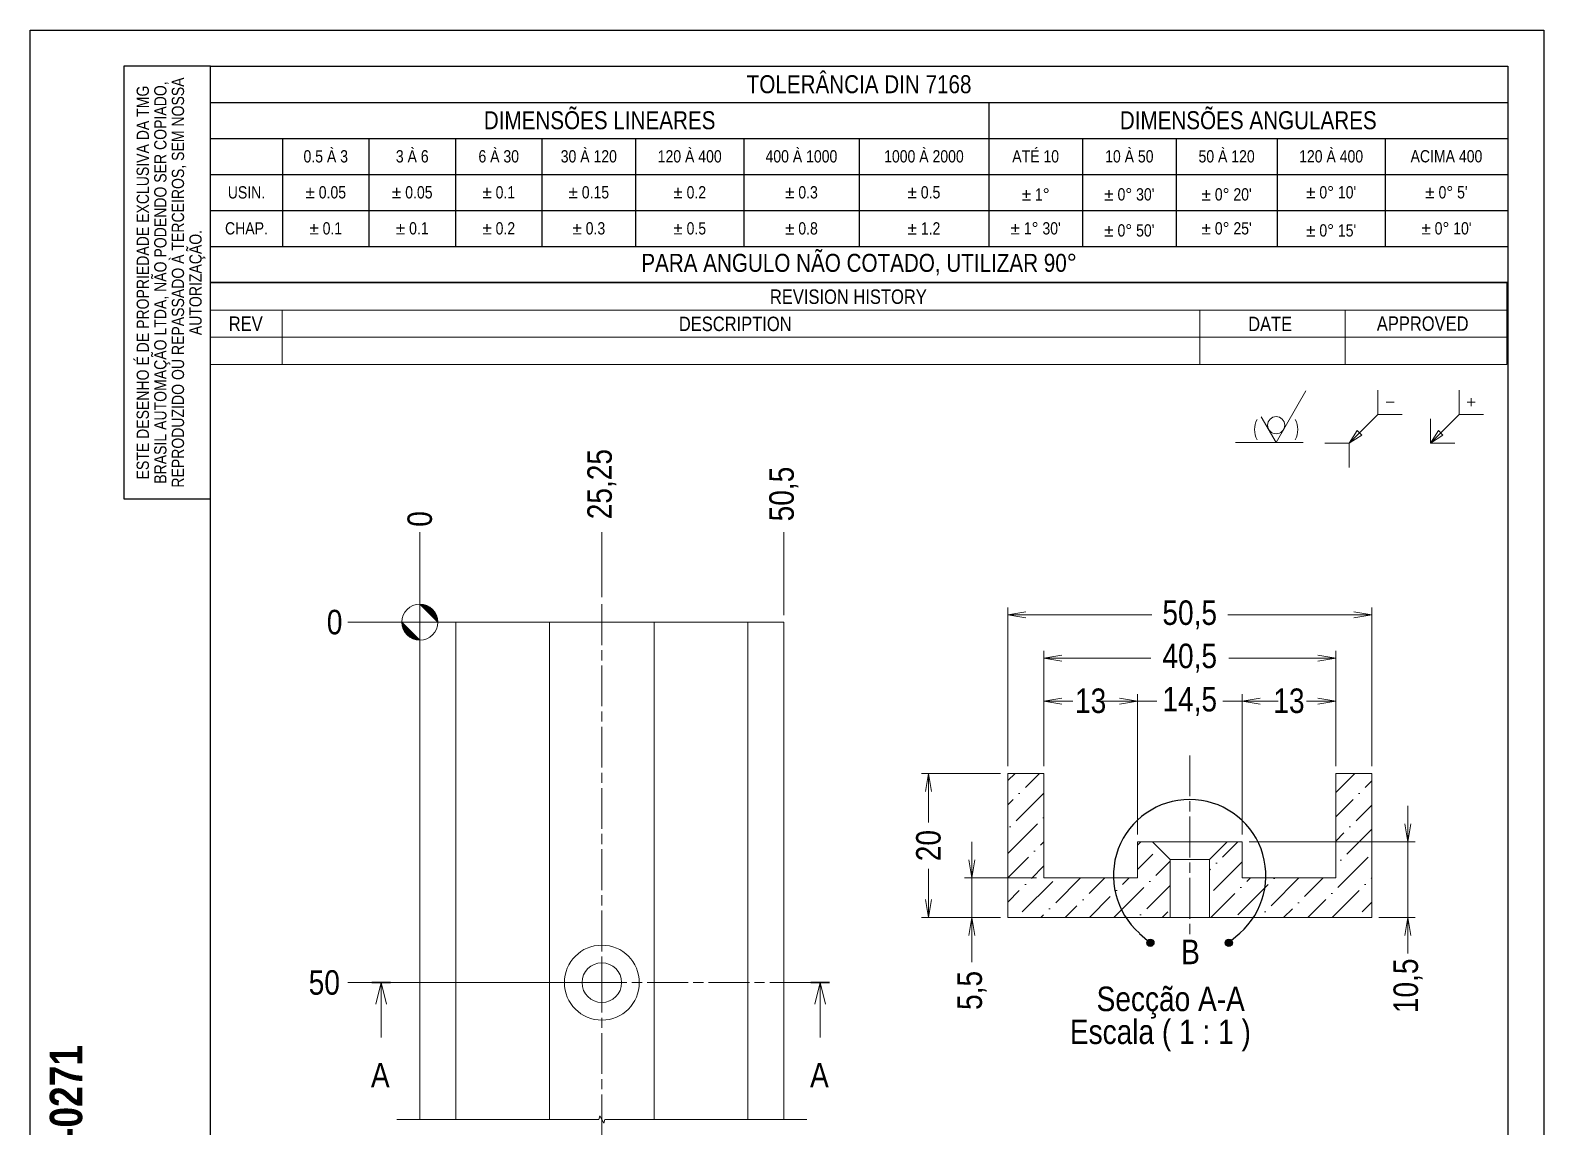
# Model space of a CAD drawing. Header units: millimetres. Extents: x 0 to 210, y 0 to 297.
# Drawn here: x 0 to 210, y 144.9 to 297 of the extents above; entities that cross this region are included whole.
import ezdxf

# ---------------------------------------------------------------- set-up
doc = ezdxf.new("R2010")
doc.units = ezdxf.units.MM
doc.linetypes.add('CHAIN', pattern=[0.3543, 0.2362, -0.0295, 0.0591, -0.0295])
doc.layers.get('0').update_dxf_attribs({"lineweight": 25})
for name, color, linetype, lineweight in [('BORDA', 7, 'Continuous', 25), ('CONTORNO', 7, 'Continuous', 9), ('TMG - Bordas do Detalhe', 7, 'Continuous', 25), ('TMG - Secção', 7, 'CHAIN', 18), ('TMG - Simbolos', 7, 'Continuous', 18), ('TMG - Título', 7, 'Continuous', 18), ('TMG - Visível', 7, 'Continuous', 18)]:
    doc.layers.add(name, color=color, linetype=linetype, lineweight=lineweight)
for name, color, linetype, lineweight, true_color in [('TMG - Cota', 1, 'Continuous', 18, 0xff0000), ('TMG - Hachura', 7, 'Continuous', 9, 0xff8000), ('TMG - Linha de Centro', 5, 'Continuous', 9, 0x0000ff), ('TMG - Linha de Quebra', 5, 'Continuous', 9, 0x0000ff), ('TMG - Marca de Centro', 5, 'Continuous', 9, 0x0000ff), ('TMG - Simbologia Usinagem', 5, 'Continuous', 18, 0x0000ff)]:
    doc.layers.add(name, color=color, linetype=linetype, lineweight=lineweight, true_color=true_color)
doc.styles.add('Estilo de texto118', font='')
doc.styles.add('Estilo de texto120', font='')
doc.styles.add('TMG - Cota', font='technic_.ttf')
doc.styles.add('TMG - Lista de Peças', font='technic_.ttf')
doc.styles.add('TMG - Tolerância', font='technic_.ttf')
doc.styles.get('Estilo de texto118').set_extended_font_data('Technic', bold=True)
doc.styles.get('Estilo de texto120').set_extended_font_data('Technic', bold=True)
doc.dimstyles.new('TMG - Cota', dxfattribs={"dimtxt": 3.4, "dimasz": 2.5, "dimexe": 1, "dimexo": 1, "dimgap": 0.8, "dimtad": 0, "dimtxsty": 'TMG - Cota', "dimblk": 'OPEN', "dimcen": 0.09, "dimdle": 10, "dimclrd": 256, "dimclre": 256, "dimclrt": 256, "dimadec": 0, "dimazin": 0, "dimtfac": 0.470588, "dimtmove": 0, "dimatfit": 3, "dimldrblk": 'Open-1', "dimfxl": 0, "dimtolj": 1, "dimtzin": 0, "dimlwd": -1, "dimlwe": -1, "dimarcsym": 0})
pattern_1 = [(45, (0, 0), (1.262849, 4.630445), [5.953125, -1.190625, 0, -1.190625])]

# ---------------------------------------------------------------- blocks, each defined once
blk = doc.blocks.new('Bordas BORDA A4')
at = {"layer": 'BORDA'}
for p, q in [((0, 297), (210, 297)), ((0, 0), (0, 297)), ((210, 297), (210, 0))]:
    blk.add_line(p, q, dxfattribs=at)
at = {"layer": 'BORDA', "lineweight": 30}
for p, q in [((25, 292), (205, 292)), ((25, 5), (25, 292)), ((205, 292), (205, 5))]:
    blk.add_line(p, q, dxfattribs=at)
at = {"layer": 'CONTORNO'}
for tag, p, height, style in [('STOCK_NUMBER_001', (7.21, 137.31), 4.5, 'Estilo de texto118'), ('FILENAME_AND_PATH_001', (23.73, 4.84), 2, 'Estilo de texto120')]:
    blk.add_attdef(tag, p, '', height=height, rotation=90, dxfattribs=dict(at, style=style))
blk = doc.blocks.new('TMG.Propriedade')
at = {"layer": 'TMG - Simbolos', "lineweight": 30}
for p, q in [((-12, 0), (-12, -60)), ((0, 0), (-12, 0)), ((-12, -60), (0, -60))]:
    blk.add_line(p, q, dxfattribs=at)
at = {"layer": 'TMG - Simbolos'}
blk.add_line((0, 0), (0, -60), dxfattribs=at)
at = {"layer": 'TMG - Simbolos', "insert": (-5.47, -30), "char_height": 1.7, "width": 58.8074, "attachment_point": 5, "rotation": 90, "line_spacing_factor": 0.860529, "style": 'TMG - Tolerância'}
blk.add_mtext('\\fTechnic|b0|i0;{\\H1.7000;ESTE DESENHO É DE PROPRIEDADE EXCLUSIVA DA TMG BRASIL AUTOMAÇÃO LTDA}\\fTechnic|b0|i0;{\\H1.7000;, NÃO PODENDO SER COPIADO, REPRODUZIDO OU REPASSADO À TERCEIROS, SEM NOSSA AUTORIZAÇÃO.}\\fTechnic|b0|i0;{\\H1.6000;\\P}', dxfattribs=at)
blk = doc.blocks.new('Tolerâncias DIN 7168')
at = {"layer": 'TMG - Simbolos', "lineweight": 30}
for p, q in [((-180, -30), (-180, 0)), ((-180, -5), (0, -5)), ((-72, -5), (-72, -25)), ((-180, -10), (0, -10)), ((-170, -10), (-170, -25)), ((-158, -10), (-158, -25)), ((-146, -10), (-146, -25)), ((-134, -10), (-134, -25)), ((-121, -10), (-121, -25)), ((-106, -10), (-106, -25)), ((-90, -10), (-90, -25)), ((-59, -10), (-59, -25)), ((-46, -10), (-46, -25)), ((-32, -10), (-32, -25)), ((-17, -10), (-17, -25)), ((-180, -15), (0, -15)), ((-180, -20), (0, -20)), ((-180, -25), (0, -25)), ((-180, -30), (0, -30)), ((0, -30), (-180, -30))]:
    blk.add_line(p, q, dxfattribs=at)
at = {"layer": 'TMG - Simbolos'}
for p, q in [((-180, 0), (0, 0)), ((0, 0), (0, -30))]:
    blk.add_line(p, q, dxfattribs=at)
at = {"layer": 'TMG - Simbolos', "attachment_point": 5, "style": 'TMG - Tolerância'}
for s, insert, char_height in [('\\fTechnic|b0|i0;{\\H2.5000;TOLERÂNCIA DIN 7168}', (-90, -2.5), 2.5), ('\\fTechnic|b0|i0;{\\H2.5000;DIMENSÕES LINEARES}', (-126, -7.5), 2.5), ('\\fTechnic|b0|i0;{\\H2.5000;DIMENSÕES ANGULARES}', (-36, -7.5), 2.5), ('\\fTechnic|b0|i0;{\\H1.7000;0.5 À 3}', (-164, -12.5), 1.7), ('\\fTechnic|b0|i0;{\\H1.7000;3 À 6}', (-152, -12.5), 1.7), ('\\fTechnic|b0|i0;{\\H1.7000;6 À 30}', (-140, -12.5), 1.7), ('\\fTechnic|b0|i0;{\\H1.7000;30 À 120}', (-127.5, -12.5), 1.7), ('\\fTechnic|b0|i0;{\\H1.7000;120 À 400}', (-113.5, -12.5), 1.7), ('\\fTechnic|b0|i0;{\\H1.7000;400 À 1000}', (-98, -12.5), 1.7), ('\\fTechnic|b0|i0;{\\H1.7000;1000 À 2000}', (-81, -12.5), 1.7), ('\\fTechnic|b0|i0;{\\H1.7000;ATÉ 10}', (-65.5, -12.5), 1.7), ('\\fTechnic|b0|i0;{\\H1.7000;10 À 50}', (-52.5, -12.5), 1.7), ('\\fTechnic|b0|i0;{\\H1.7000;50 À 120}', (-39, -12.5), 1.7), ('\\fTechnic|b0|i0;{\\H1.7000;120 À 400}', (-24.5, -12.5), 1.7), ('\\fTechnic|b0|i0;{\\H1.7000;ACIMA 400}', (-8.5, -12.49), 1.7), ('\\fTechnic|b0|i0;{\\H1.7000;USIN.}', (-175, -17.5), 1.7), ('\\fTechnic|b0|i0;{\\H1.7000;± 0.05}', (-164, -17.49), 1.7), ('\\fTechnic|b0|i0;{\\H1.7000;± 0.05}', (-152, -17.49), 1.7), ('\\fTechnic|b0|i0;{\\H1.7000;± 0.1}', (-140, -17.49), 1.7), ('\\fTechnic|b0|i0;{\\H1.7000;± 0.15}', (-127.5, -17.49), 1.7), ('\\fTechnic|b0|i0;{\\H1.7000;± 0.2}', (-113.5, -17.49), 1.7), ('\\fTechnic|b0|i0;{\\H1.7000;± 0.3}', (-98, -17.49), 1.7), ('\\fTechnic|b0|i0;{\\H1.7000;± 0.5}', (-81, -17.49), 1.7), ("\\fTechnic|b0|i0;{\\H1.7000;± 0° 10'}", (-24.5, -17.49), 1.7), ("\\fTechnic|b0|i0;{\\H1.7000;± 0° 5'}", (-8.5, -17.49), 1.7), ('\\fTechnic|b0|i0;{\\H1.7000;CHAP.}', (-175, -22.49), 1.7), ('\\fTechnic|b0|i0;{\\H1.7000;± 0.1}', (-164, -22.49), 1.7), ('\\fTechnic|b0|i0;{\\H1.7000;± 0.1}', (-152, -22.49), 1.7), ('\\fTechnic|b0|i0;{\\H1.7000;± 0.2}', (-140, -22.49), 1.7), ('\\fTechnic|b0|i0;{\\H1.7000;± 0.3}', (-127.5, -22.49), 1.7), ('\\fTechnic|b0|i0;{\\H1.7000;± 0.5}', (-113.5, -22.49), 1.7), ('\\fTechnic|b0|i0;{\\H1.7000;± 0.8}', (-98, -22.5), 1.7), ('\\fTechnic|b0|i0;{\\H1.7000;± 1.2}', (-81, -22.49), 1.7), ("\\fTechnic|b0|i0;{\\H1.7000;± 1° 30'}", (-65.5, -22.49), 1.7), ("\\fTechnic|b0|i0;{\\H1.7000;± 0° 25'}", (-39, -22.49), 1.7), ("\\fTechnic|b0|i0;{\\H1.7000;± 0° 10'}", (-8.5, -22.49), 1.7), ('\\fTechnic|b0|i0;{\\H2.5000;PARA ANGULO NÃO COTADO, UTILIZAR 90°}', (-90, -27.5), 2.5)]:
    blk.add_mtext(s, dxfattribs=dict(at, insert=insert, char_height=char_height))
at = {"layer": 'TMG - Simbolos', "char_height": 1.7, "attachment_point": 5, "line_spacing_factor": 3.529412, "style": 'TMG - Tolerância'}
for s, insert in [('\\fTechnic|b0|i0;{\\H1.7000;± 1°}\\fTechnic|b0|i0;{\\H1.6000;\\P}', (-65.5, -17.78)), ("\\fTechnic|b0|i0;{\\H1.7000;± 0° 30'}\\fTechnic|b0|i0;{\\H1.6000;\\P}", (-52.5, -17.78)), ("\\fTechnic|b0|i0;{\\H1.7000;± 0° 20'}\\fTechnic|b0|i0;{\\H1.6000;\\P}", (-39, -17.78)), ("\\fTechnic|b0|i0;{\\H1.7000;± 0° 50'}\\fTechnic|b0|i0;{\\H1.6000;\\P}", (-52.5, -22.78)), ("\\fTechnic|b0|i0;{\\H1.7000;± 0° 15'}\\fTechnic|b0|i0;{\\H1.6000;\\P}", (-24.5, -22.78))]:
    blk.add_mtext(s, dxfattribs=dict(at, insert=insert))
blk = doc.blocks.new('TMG.Rebarba')
at = {"layer": 'TMG - Simbolos'}
for p, q in [((-4.85, 2.65), (-4.85, 7.15)), ((10.15, 2.65), (10.15, 7.15)), ((12.4, 5.65), (12.4, 4.15)), ((-3.35, 4.9), (-1.85, 4.9)), ((11.65, 4.9), (13.15, 4.9)), ((-10.15, -2.65), (-4.85, 2.65)), ((-4.85, 2.65), (-0.35, 2.65)), ((4.85, -2.65), (10.15, 2.65)), ((4.85, 1.85), (4.85, -2.65)), ((10.15, 2.65), (14.65, 2.65)), ((-10.15, -2.65), (-14.65, -2.65)), ((-10.15, -2.65), (-8.67, -0.32)), ((-7.82, -1.17), (-10.15, -2.65)), ((-10.15, -2.65), (-10.15, -7.15)), ((-8.67, -0.32), (-7.82, -1.17)), ((4.85, -2.65), (6.33, -0.32)), ((7.18, -1.17), (4.85, -2.65)), ((4.85, -2.65), (9.35, -2.65)), ((6.33, -0.32), (7.18, -1.17))]:
    blk.add_line(p, q, dxfattribs=at)
blk = doc.blocks.new('(U.P.)')
at = {"layer": 'TMG - Simbologia Usinagem', "lineweight": 18}
for p, q in [((13, 9.53), (7.5, 0)), ((7.5, 0), (4.75, 4.76))]:
    blk.add_line(p, q, dxfattribs=at)
at = {"layer": 'TMG - Simbologia Usinagem'}
blk.add_circle((7.5, 3.18), 1.59, dxfattribs=at)
at = {"layer": 'TMG - Título'}
for q in [(0, 0), (12.5, 0)]:
    blk.add_line((7.5, 0), q, dxfattribs=at)
for start, end in [(151.9454, 208.0546), (331.9454, 28.0546)]:
    blk.add_arc((7.5, 2.38), 4, start, end, dxfattribs=at)
blk = doc.blocks.new('REVISION HISTORY')
at = {"layer": 'TMG - Simbolos'}
for p, q in [((25, 261.94), (204.88, 261.94)), ((25, 261.94), (25, 258.17)), ((204.88, 261.94), (204.88, 258.17)), ((25, 258.17), (204.88, 258.17)), ((25, 258.17), (25, 254.4)), ((34.93, 258.17), (34.93, 254.4)), ((162.26, 258.17), (162.26, 254.4)), ((182.46, 258.17), (182.46, 254.4)), ((204.88, 258.17), (204.88, 254.4)), ((25, 254.4), (204.88, 254.4)), ((25, 254.4), (25, 250.62)), ((34.93, 254.4), (34.93, 250.62)), ((162.26, 254.4), (162.26, 250.62)), ((182.46, 254.4), (182.46, 250.62)), ((204.88, 254.4), (204.88, 250.62)), ((25, 250.62), (204.88, 250.62))]:
    blk.add_line(p, q, dxfattribs=at)
at = {"layer": 'TMG - Simbolos', "char_height": 2, "attachment_point": 7, "style": 'TMG - Lista de Peças'}
for s, insert in [('REVISION HISTORY', (102.63, 259.01)), ('REV', (27.54, 255.29)), ('DESCRIPTION', (89.99, 255.24)), ('DATE', (168.99, 255.26)), ('APPROVED', (186.84, 255.28))]:
    blk.add_mtext(s, dxfattribs=dict(at, insert=insert))
blk = doc.blocks.new('SeçãoTrans2D0')
at = {"layer": 'TMG - Secção', "linetype": 'Continuous', "lineweight": 35}
for p, q in [((47.38, 164.87), (50, 164.87)), ((108.3, 164.87), (110.92, 164.87))]:
    blk.add_line(p, q, dxfattribs=at)
at = {"layer": 'TMG - Secção', "linetype": 'Continuous'}
for p, q in [((48.69, 164.87), (47.94, 161.87)), ((48.69, 161.87), (48.69, 164.87)), ((49.44, 161.87), (48.69, 164.87)), ((109.61, 164.87), (108.86, 161.87)), ((109.61, 161.87), (109.61, 164.87)), ((110.36, 161.87), (109.61, 164.87)), ((48.69, 157.26), (48.69, 161.87)), ((109.61, 157.26), (109.61, 161.87))]:
    blk.add_line(p, q, dxfattribs=at)
at = {"layer": 'TMG - Secção', "char_height": 3.4, "attachment_point": 7, "style": 'TMG - Cota'}
for insert in [(47.27, 150.34), (108.2, 150.34)]:
    blk.add_mtext('A', dxfattribs=dict(at, insert=insert))
blk = doc.blocks.new('Detalhe2D0')
at = {"layer": 'TMG - Bordas do Detalhe'}
h = blk.add_hatch(color=256, dxfattribs=at)
edge = h.paths.add_edge_path()
edge.add_arc((155.42, 170.4), 0.5, 0, 360)
h = blk.add_hatch(color=256, dxfattribs=at)
edge = h.paths.add_edge_path()
edge.add_arc((166.31, 170.4), 0.5, 0, 360)
at = {"layer": 'TMG - Bordas do Detalhe', "linetype": 'Continuous'}
for p, q in [((153.91, 171.71), (155.04, 170.73)), ((167.82, 171.71), (166.69, 170.73))]:
    blk.add_line(p, q, dxfattribs=at)
for centre in [(155.42, 170.4), (166.31, 170.4)]:
    blk.add_circle(centre, 0.5, dxfattribs=at)
at = {"layer": 'TMG - Bordas do Detalhe'}
blk.add_arc((160.87, 179.7), 10.58, 311.0607, 228.9393, dxfattribs=at)
at = {"layer": 'TMG - Bordas do Detalhe', "insert": (159.69, 167.43), "char_height": 3.4, "attachment_point": 7, "style": 'TMG - Cota'}
blk.add_mtext('B', dxfattribs=at)
blk = doc.blocks.new('Símbolo de indicador de origem1')
at = {"layer": 'TMG - Simbolos'}
h = blk.add_hatch(color=256, dxfattribs=at)
edge = h.paths.add_edge_path()
edge.add_line((54.06, 217.37), (56.56, 214.87))
edge.add_arc((54.06, 214.87), 2.5, 0, 90)
h = blk.add_hatch(color=256, dxfattribs=at)
edge = h.paths.add_edge_path()
edge.add_line((54.06, 212.37), (51.56, 214.87))
edge.add_arc((54.06, 214.87), 2.5, 180, 270)
for p, q in [((54.06, 217.37), (56.56, 214.87)), ((54.06, 212.37), (51.56, 214.87))]:
    blk.add_line(p, q, dxfattribs=at)
at = {"layer": 'TMG - Simbolos', "flags": 128}
for points in [[(54.06, 214.87), (56.56, 214.87), (54.06, 217.37), (54.06, 214.87)], [(54.06, 214.87), (54.06, 217.37), (54.06, 212.37), (54.06, 214.87)], [(54.06, 214.87), (54.06, 212.37), (51.56, 214.87), (54.06, 214.87)], [(54.06, 214.87), (51.56, 214.87), (54.06, 214.87), (54.06, 214.87)]]:
    blk.add_lwpolyline(points, dxfattribs=at)
at = {"layer": 'TMG - Simbolos'}
blk.add_circle((54.06, 214.87), 2.5, dxfattribs=at)
for start, end in [(0, 90), (180, 270)]:
    blk.add_arc((54.06, 214.87), 2.5, start, end, dxfattribs=at)
for points in [[(54.06, 214.87), (56.56, 214.87), (54.06, 217.37), (54.06, 214.87)], [(54.06, 214.87), (54.06, 217.37), (54.06, 212.37), (54.06, 214.87)], [(54.06, 214.87), (54.06, 212.37), (51.56, 214.87), (54.06, 214.87)], [(54.06, 214.87), (51.56, 214.87), (54.06, 214.87)]]:
    blk.add_solid(points, dxfattribs=at)
blk = doc.blocks.new('*D32')
at = {"layer": 'Defpoints', "color": 0, "transparency": 16777216}
for p in [(54.06, 295.97), (54.06, 227.37), (54.06, 214.87)]:
    blk.add_point(p, dxfattribs=at)
at = {"layer": 'TMG - Cota', "transparency": 16777216}
blk.add_line((54.06, 215.87), (54.06, 227.37), dxfattribs=at)
at = {"layer": 'TMG - Cota', "transparency": 16777216, "insert": (54.06, 229.2), "char_height": 3.4, "attachment_point": 5, "rotation": 90, "style": 'TMG - Cota'}
blk.add_mtext('\\A1;0', dxfattribs=at)
blk = doc.blocks.new('_Open')
at = {"color": 0, "linetype": 'ByBlock', "lineweight": -2}
for p, q in [((-1, 0.167), (0, 0)), ((-1, -0.167), (0, 0)), ((0, 0), (-1, 0))]:
    blk.add_line(p, q, dxfattribs=at)
blk = doc.blocks.new('Open-1')
at = {"color": 0}
for p, q in [((0, 0), (-1, 0.25)), ((-1, 0), (0, 0)), ((-1, -0.25), (0, 0))]:
    blk.add_line(p, q, dxfattribs=at)
blk = doc.blocks.new('*D33')
at = {"layer": 'Defpoints', "color": 0, "transparency": 16777216}
for p in [(54.06, 295.97), (79.31, 227.37), (79.31, 217.37)]:
    blk.add_point(p, dxfattribs=at)
at = {"layer": 'TMG - Cota', "transparency": 16777216}
blk.add_line((79.31, 218.37), (79.31, 227.37), dxfattribs=at)
at = {"layer": 'TMG - Cota', "transparency": 16777216, "insert": (79.31, 234.03), "char_height": 3.4, "attachment_point": 5, "rotation": 90, "style": 'TMG - Cota'}
blk.add_mtext('\\A1;25,25', dxfattribs=at)
blk = doc.blocks.new('*D34')
at = {"layer": 'Defpoints', "color": 0, "transparency": 16777216}
for p in [(54.06, 295.97), (104.56, 227.37), (104.56, 214.87)]:
    blk.add_point(p, dxfattribs=at)
at = {"layer": 'TMG - Cota', "transparency": 16777216}
blk.add_line((104.56, 215.87), (104.56, 227.37), dxfattribs=at)
at = {"layer": 'TMG - Cota', "transparency": 16777216, "insert": (104.56, 232.66), "char_height": 3.4, "attachment_point": 5, "rotation": 90, "style": 'TMG - Cota'}
blk.add_mtext('\\A1;50,5', dxfattribs=at)
blk = doc.blocks.new('*D35')
at = {"layer": 'Defpoints', "color": 0, "transparency": 16777216}
for p in [(54.06, 295.97), (44.06, 214.87), (54.06, 214.87)]:
    blk.add_point(p, dxfattribs=at)
at = {"layer": 'TMG - Cota', "transparency": 16777216}
blk.add_line((53.06, 214.87), (44.06, 214.87), dxfattribs=at)
at = {"layer": 'TMG - Cota', "transparency": 16777216, "insert": (42.23, 214.87), "char_height": 3.4, "attachment_point": 5, "style": 'TMG - Cota'}
blk.add_mtext('\\A1;0', dxfattribs=at)
blk = doc.blocks.new('*D36')
at = {"layer": 'Defpoints', "color": 0, "transparency": 16777216}
for p in [(54.06, 295.97), (44.06, 164.87), (79.31, 164.87)]:
    blk.add_point(p, dxfattribs=at)
at = {"layer": 'TMG - Cota', "transparency": 16777216}
blk.add_line((78.31, 164.87), (44.06, 164.87), dxfattribs=at)
at = {"layer": 'TMG - Cota', "transparency": 16777216, "insert": (40.8, 164.87), "char_height": 3.4, "attachment_point": 5, "style": 'TMG - Cota'}
blk.add_mtext('\\A1;50', dxfattribs=at)
blk = doc.blocks.new('*D37')
at = {"layer": 'Defpoints', "color": 0, "transparency": 16777216}
for p in [(54.06, 295.97), (44.06, 127.06), (79.31, 127.06)]:
    blk.add_point(p, dxfattribs=at)
at = {"layer": 'TMG - Cota', "transparency": 16777216}
blk.add_line((78.31, 127.06), (44.06, 127.06), dxfattribs=at)
at = {"layer": 'TMG - Cota', "transparency": 16777216, "insert": (39.43, 127.06), "char_height": 3.4, "attachment_point": 5, "style": 'TMG - Cota'}
blk.add_mtext('\\A1;250', dxfattribs=at)
blk = doc.blocks.new('*D38')
at = {"layer": 'Defpoints', "color": 0, "transparency": 16777216}
for p in [(54.06, 295.97), (44.06, 77.06), (59.06, 77.06)]:
    blk.add_point(p, dxfattribs=at)
at = {"layer": 'TMG - Cota', "transparency": 16777216}
blk.add_line((58.06, 77.06), (44.06, 77.06), dxfattribs=at)
at = {"layer": 'TMG - Cota', "transparency": 16777216, "insert": (39.43, 77.06), "char_height": 3.4, "attachment_point": 5, "style": 'TMG - Cota'}
blk.add_mtext('\\A1;300', dxfattribs=at)
blk = doc.blocks.new('*D39')
at = {"layer": 'Defpoints', "color": 0, "transparency": 16777216}
for p in [(130.64, 179.4), (140.64, 179.4), (135.64, 173.9)]:
    blk.add_point(p, dxfattribs=at)
at = {"layer": 'TMG - Cota', "transparency": 16777216}
for p, q in [((130.64, 181.9), (130.64, 184.4)), ((139.64, 179.4), (129.64, 179.4)), ((130.64, 179.4), (130.64, 173.9)), ((134.64, 173.9), (129.64, 173.9)), ((130.64, 171.4), (130.64, 167.72))]:
    blk.add_line(p, q, dxfattribs=at)
at = {"layer": 'TMG - Cota', "transparency": 16777216, "xscale": 2.5, "yscale": 2.5, "zscale": 2.5}
for p, rotation in [((130.64, 179.4), 270), ((130.64, 173.9), 90)]:
    blk.add_blockref('_Open', p, dxfattribs=dict(at, rotation=rotation))
at = {"layer": 'TMG - Cota', "transparency": 16777216, "insert": (128.65, 163.79), "char_height": 3.4, "attachment_point": 2, "rotation": 90, "style": 'TMG - Cota'}
blk.add_mtext('\\A1;5,5', dxfattribs=at)
blk = doc.blocks.new('*D40')
at = {"layer": 'Defpoints', "color": 0, "transparency": 16777216}
for p in [(135.64, 193.9), (124.64, 173.9), (135.64, 173.9)]:
    blk.add_point(p, dxfattribs=at)
at = {"layer": 'TMG - Cota', "transparency": 16777216}
for p, q in [((134.64, 193.9), (123.64, 193.9)), ((124.64, 191.4), (124.64, 187.1)), ((124.64, 176.4), (124.64, 180.67)), ((134.64, 173.9), (123.64, 173.9))]:
    blk.add_line(p, q, dxfattribs=at)
at = {"layer": 'TMG - Cota', "transparency": 16777216, "xscale": 2.5, "yscale": 2.5, "zscale": 2.5}
for p, rotation in [((124.64, 193.9), 90), ((124.64, 173.9), 270)]:
    blk.add_blockref('_Open', p, dxfattribs=dict(at, rotation=rotation))
at = {"layer": 'TMG - Cota', "transparency": 16777216, "insert": (122.91, 183.88), "char_height": 3.4, "attachment_point": 2, "rotation": 90, "style": 'TMG - Cota'}
blk.add_mtext('\\A1;20', dxfattribs=at)
blk = doc.blocks.new('*D41')
at = {"layer": 'Defpoints', "color": 0, "transparency": 16777216}
for p in [(168.14, 184.4), (186.14, 173.9), (191.14, 173.9)]:
    blk.add_point(p, dxfattribs=at)
at = {"layer": 'TMG - Cota', "transparency": 16777216}
for p, q in [((191.14, 186.9), (191.14, 189.4)), ((169.14, 184.4), (192.14, 184.4)), ((191.14, 184.4), (191.14, 173.9)), ((187.14, 173.9), (192.14, 173.9)), ((191.14, 171.4), (191.14, 168.9))]:
    blk.add_line(p, q, dxfattribs=at)
at = {"layer": 'TMG - Cota', "transparency": 16777216, "xscale": 2.5, "yscale": 2.5, "zscale": 2.5}
for p, rotation in [((191.14, 184.4), 270), ((191.14, 173.9), 90)]:
    blk.add_blockref('_Open', p, dxfattribs=dict(at, rotation=rotation))
at = {"layer": 'TMG - Cota', "transparency": 16777216, "insert": (189.15, 164.43), "char_height": 3.4, "attachment_point": 2, "rotation": 90, "style": 'TMG - Cota'}
blk.add_mtext('\\A1;10,5', dxfattribs=at)
blk = doc.blocks.new('*D42')
at = {"layer": 'Defpoints', "color": 0, "transparency": 16777216}
for p in [(153.64, 203.9), (140.64, 193.9), (153.64, 184.4)]:
    blk.add_point(p, dxfattribs=at)
at = {"layer": 'TMG - Cota', "transparency": 16777216}
for p, q in [((140.64, 194.9), (140.64, 204.9)), ((143.14, 203.9), (144.68, 203.9)), ((151.14, 203.9), (149.58, 203.9)), ((153.64, 185.4), (153.64, 204.9))]:
    blk.add_line(p, q, dxfattribs=at)
at = {"layer": 'TMG - Cota', "transparency": 16777216, "xscale": 2.5, "yscale": 2.5, "zscale": 2.5, "rotation": 180}
blk.add_blockref('_Open', (140.64, 203.9), dxfattribs=at)
at = {"layer": 'TMG - Cota', "transparency": 16777216, "xscale": 2.5, "yscale": 2.5, "zscale": 2.5}
blk.add_blockref('_Open', (153.64, 203.9), dxfattribs=at)
at = {"layer": 'TMG - Cota', "transparency": 16777216, "insert": (147.13, 205.68), "char_height": 3.4, "attachment_point": 2, "style": 'TMG - Cota'}
blk.add_mtext('\\A1;13', dxfattribs=at)
blk = doc.blocks.new('*D43')
at = {"layer": 'Defpoints', "color": 0, "transparency": 16777216}
for p in [(168.14, 203.9), (153.64, 184.4), (168.14, 184.4)]:
    blk.add_point(p, dxfattribs=at)
at = {"layer": 'TMG - Cota', "transparency": 16777216}
for p, q in [((151.14, 203.9), (148.64, 203.9)), ((153.64, 185.4), (153.64, 204.9)), ((153.64, 203.9), (156.14, 203.9)), ((156.14, 203.9), (156.3, 203.9)), ((165.64, 203.9), (165.46, 203.9)), ((168.14, 203.9), (165.64, 203.9)), ((168.14, 185.4), (168.14, 204.9)), ((170.64, 203.9), (173.14, 203.9))]:
    blk.add_line(p, q, dxfattribs=at)
at = {"layer": 'TMG - Cota', "transparency": 16777216, "xscale": 2.5, "yscale": 2.5, "zscale": 2.5}
blk.add_blockref('_Open', (153.64, 203.9), dxfattribs=at)
at = {"layer": 'TMG - Cota', "transparency": 16777216, "xscale": 2.5, "yscale": 2.5, "zscale": 2.5, "rotation": 180}
blk.add_blockref('_Open', (168.14, 203.9), dxfattribs=at)
at = {"layer": 'TMG - Cota', "transparency": 16777216, "insert": (160.88, 205.9), "char_height": 3.4, "attachment_point": 2, "style": 'TMG - Cota'}
blk.add_mtext('\\A1;14,5', dxfattribs=at)
blk = doc.blocks.new('*D44')
at = {"layer": 'Defpoints', "color": 0, "transparency": 16777216}
for p in [(181.14, 203.9), (181.14, 193.9), (168.14, 184.4)]:
    blk.add_point(p, dxfattribs=at)
at = {"layer": 'TMG - Cota', "transparency": 16777216}
for p, q in [((168.14, 185.4), (168.14, 204.9)), ((170.64, 203.9), (172.2, 203.9)), ((178.64, 203.9), (177.1, 203.9)), ((181.14, 194.9), (181.14, 204.9))]:
    blk.add_line(p, q, dxfattribs=at)
at = {"layer": 'TMG - Cota', "transparency": 16777216, "xscale": 2.5, "yscale": 2.5, "zscale": 2.5, "rotation": 180}
blk.add_blockref('_Open', (168.14, 203.9), dxfattribs=at)
at = {"layer": 'TMG - Cota', "transparency": 16777216, "xscale": 2.5, "yscale": 2.5, "zscale": 2.5}
blk.add_blockref('_Open', (181.14, 203.9), dxfattribs=at)
at = {"layer": 'TMG - Cota', "transparency": 16777216, "insert": (174.65, 205.68), "char_height": 3.4, "attachment_point": 2, "style": 'TMG - Cota'}
blk.add_mtext('\\A1;13', dxfattribs=at)
blk = doc.blocks.new('*D45')
at = {"layer": 'Defpoints', "color": 0, "transparency": 16777216}
for p in [(140.64, 209.9), (140.64, 193.9), (181.14, 193.9)]:
    blk.add_point(p, dxfattribs=at)
at = {"layer": 'TMG - Cota', "transparency": 16777216}
for p, q in [((140.64, 194.9), (140.64, 210.9)), ((181.14, 194.9), (181.14, 210.9)), ((143.14, 209.9), (155.48, 209.9)), ((178.64, 209.9), (166.29, 209.9))]:
    blk.add_line(p, q, dxfattribs=at)
at = {"layer": 'TMG - Cota', "transparency": 16777216, "xscale": 2.5, "yscale": 2.5, "zscale": 2.5, "rotation": 180}
blk.add_blockref('_Open', (140.64, 209.9), dxfattribs=at)
at = {"layer": 'TMG - Cota', "transparency": 16777216, "xscale": 2.5, "yscale": 2.5, "zscale": 2.5}
blk.add_blockref('_Open', (181.14, 209.9), dxfattribs=at)
at = {"layer": 'TMG - Cota', "transparency": 16777216, "insert": (160.88, 211.9), "char_height": 3.4, "attachment_point": 2, "style": 'TMG - Cota'}
blk.add_mtext('\\A1;40,5', dxfattribs=at)
blk = doc.blocks.new('*D46')
at = {"layer": 'Defpoints', "color": 0, "transparency": 16777216}
for p in [(135.64, 215.9), (135.64, 193.9), (186.14, 193.9)]:
    blk.add_point(p, dxfattribs=at)
at = {"layer": 'TMG - Cota', "transparency": 16777216}
for p, q in [((135.64, 194.9), (135.64, 216.9)), ((186.14, 194.9), (186.14, 216.9)), ((138.14, 215.9), (155.6, 215.9)), ((183.64, 215.9), (166.17, 215.9))]:
    blk.add_line(p, q, dxfattribs=at)
at = {"layer": 'TMG - Cota', "transparency": 16777216, "xscale": 2.5, "yscale": 2.5, "zscale": 2.5, "rotation": 180}
blk.add_blockref('_Open', (135.64, 215.9), dxfattribs=at)
at = {"layer": 'TMG - Cota', "transparency": 16777216, "xscale": 2.5, "yscale": 2.5, "zscale": 2.5}
blk.add_blockref('_Open', (186.14, 215.9), dxfattribs=at)
at = {"layer": 'TMG - Cota', "transparency": 16777216, "insert": (160.88, 217.9), "char_height": 3.4, "attachment_point": 2, "style": 'TMG - Cota'}
blk.add_mtext('\\A1;50,5', dxfattribs=at)

msp = doc.modelspace()

# ---------------------------------------------------------------- hatches: boundary and pattern name
at = {"layer": 'TMG - Hachura'}
h = msp.add_hatch(dxfattribs=at)
h.set_pattern_fill('ANSI36', color=256, scale=19.05, style=0)
h.set_pattern_definition(pattern_1)
h.paths.add_polyline_path([(135.644, 193.903), (135.644, 173.903), (158.144, 173.903), (158.144, 181.953), (155.694, 184.403), (153.644, 184.403), (153.644, 179.403), (140.644, 179.403), (140.644, 193.903)])
h = msp.add_hatch(dxfattribs=at)
h.set_pattern_fill('ANSI36', color=256, scale=19.05, style=0)
h.set_pattern_definition(pattern_1)
h.paths.add_polyline_path([(166.094, 184.403), (163.644, 181.953), (163.644, 173.903), (186.144, 173.903), (186.144, 193.903), (181.144, 193.903), (181.144, 179.403), (168.144, 179.403), (168.144, 184.403)])

# ---------------------------------------------------------------- linework, layer by layer
at = {"layer": 'TMG - Linha de Centro', "linetype": 'CHAIN', "ltscale": 23.990969}
for p, q in [((79.308, 217.372), (79.308, 74.562)), ((160.894, 196.403), (160.894, 171.403))]:
    msp.add_line(p, q, dxfattribs=at)
at = {"layer": 'TMG - Linha de Quebra', "flags": 128}
msp.add_lwpolyline([(50.883, 145.879), (78.885, 145.879), (79.019, 146.379), (79.596, 145.379), (79.73, 145.879), (107.733, 145.879)], dxfattribs=at)
at = {"layer": 'TMG - Marca de Centro', "linetype": 'CHAIN', "ltscale": 5.555937}
msp.add_line((79.308, 167.372), (79.308, 162.372), dxfattribs=at)
at = {"layer": 'TMG - Marca de Centro', "linetype": 'CHAIN', "ltscale": 23.990969}
msp.add_line((108.275, 164.872), (49.874, 164.872), dxfattribs=at)
at = {"layer": 'TMG - Visível'}
for p, q in [((54.058, 214.872), (54.058, 145.879)), ((59.058, 214.872), (54.058, 214.872)), ((59.058, 214.872), (59.058, 145.879)), ((72.058, 214.872), (59.058, 214.872)), ((72.058, 214.872), (72.058, 145.879)), ((86.558, 214.872), (72.058, 214.872)), ((86.558, 214.872), (86.558, 145.879)), ((99.558, 214.872), (86.558, 214.872)), ((99.558, 214.872), (99.558, 145.879)), ((104.558, 214.872), (99.558, 214.872)), ((104.558, 214.872), (104.558, 145.879)), ((135.644, 193.903), (135.644, 173.903)), ((140.644, 193.903), (135.644, 193.903)), ((140.644, 179.403), (140.644, 193.903)), ((186.144, 193.903), (181.144, 193.903)), ((181.144, 193.903), (181.144, 179.403)), ((186.144, 173.903), (186.144, 193.903)), ((155.694, 184.403), (153.644, 184.403)), ((153.644, 184.403), (153.644, 179.403)), ((158.144, 181.953), (155.694, 184.403)), ((155.694, 184.403), (166.094, 184.403)), ((166.094, 184.403), (163.644, 181.953)), ((168.144, 184.403), (166.094, 184.403)), ((168.144, 179.403), (168.144, 184.403)), ((158.144, 173.903), (158.144, 181.953)), ((163.644, 181.953), (158.144, 181.953)), ((163.644, 181.953), (163.644, 173.903)), ((153.644, 179.403), (140.644, 179.403)), ((181.144, 179.403), (168.144, 179.403)), ((135.644, 173.903), (158.144, 173.903)), ((163.644, 173.903), (158.144, 173.903)), ((163.644, 173.903), (186.144, 173.903))]:
    msp.add_line(p, q, dxfattribs=at)
for radius in [5.2, 2.75]:
    msp.add_circle((79.308, 164.872), radius, dxfattribs=at)

# ---------------------------------------------------------------- block references
ref = msp.add_blockref('Bordas BORDA A4', (0, 0))
ref.add_attrib('STOCK_NUMBER_001', '04-0271', (7.211, 137.309), dxfattribs={"layer": 'CONTORNO', "height": 4.5, "rotation": 90, "style": 'Estilo de texto118'})
for name, p in [('TMG.Propriedade', (25, 292)), ('Tolerâncias DIN 7168', (205, 292))]:
    msp.add_blockref(name, p)
at = {"xscale": 0.75, "yscale": 0.75, "zscale": 0.75}
for name, p in [('(U.P.)', (167.25, 239.821)), ('TMG.Rebarba', (190.633, 241.717))]:
    msp.add_blockref(name, p, dxfattribs=at)
at = {"layer": 'TMG - Bordas do Detalhe'}
msp.add_blockref('Detalhe2D0', (0, 0), dxfattribs=at)
at = {"layer": 'TMG - Secção'}
msp.add_blockref('SeçãoTrans2D0', (0, 0), dxfattribs=at)
at = {"layer": 'TMG - Simbolos'}
for name in ['REVISION HISTORY', 'Símbolo de indicador de origem1']:
    msp.add_blockref(name, (0, 0), dxfattribs=at)

# ---------------------------------------------------------------- texts
at = {"layer": 'TMG - Simbolos', "char_height": 3.4, "attachment_point": 7, "style": 'TMG - Cota'}
for s, insert in [('Secção A-A', (147.959, 159.871)), ('Escala ( 1 : 1 )', (144.249, 155.33))]:
    msp.add_mtext(s, dxfattribs=dict(at, insert=insert))

# ---------------------------------------------------------------- dimensions: what is measured, and where the dimension line sits
at = {"layer": 'TMG - Cota'}
for feature_location, offset, dtype, text, picture, middle in [((59.058, 77.062), (-15, 0), 0, '300', '*D38', (39.43, 77.062)), ((79.308, 127.062), (-35.25, 0), 0, '250', '*D37', (39.433, 127.062)), ((79.308, 164.872), (-35.25, 0), 0, '50', '*D36', (40.805, 164.872)), ((54.058, 214.872), (-10, 0), 0, '0', '*D35', (42.229, 214.872)), ((54.058, 214.872), (0, 12.5), 1, '0', '*D32', (54.058, 229.201)), ((79.308, 217.372), (0, 10), 1, '25,25', '*D33', (79.308, 234.03)), ((104.558, 214.872), (0, 12.5), 1, '50,5', '*D34', (104.558, 232.658))]:
    dim = msp.add_ordinate_dim(feature_location=feature_location, offset=offset, dtype=dtype, origin=(54.058, 295.967), text=text, dimstyle='TMG - Cota', override={"dimgap": 0.8, "dimtad": 0, "dimdec": 2, "dimtol": 0, "dimlim": 0, "dimtp": 0, "dimtm": 0, "dimtdec": 2}, dxfattribs=at)
    dim.commit()
    dim.dimension.update_dxf_attribs({"geometry": picture, "text_midpoint": middle})
for base, p1, p2, picture, middle in [((135.644, 215.903), (186.144, 193.903), (135.644, 193.903), '*D46', (160.884, 215.903)), ((153.644, 203.903), (140.644, 193.903), (153.644, 184.403), '*D42', (147.134, 203.903)), ((181.144, 203.903), (168.144, 184.403), (181.144, 193.903), '*D44', (174.654, 203.903))]:
    dim = msp.add_linear_dim(base=base, p1=p1, p2=p2, dimstyle='TMG - Cota', override={"dimgap": 0.8, "dimdec": 2, "dimtol": 0, "dimlim": 0, "dimtp": 0, "dimtm": 0, "dimtdec": 2, "dimtofl": 0, "dimatfit": 1}, dxfattribs=at)
    dim.commit()
    dim.dimension.update_dxf_attribs({"geometry": picture, "text_midpoint": middle, "dimtype": 160})
for base, p1, p2, angle, override, picture, middle in [((140.644, 209.903), (181.144, 193.903), (140.644, 193.903), 180, {"dimgap": 0.8, "dimdec": 2, "dimtol": 0, "dimlim": 0, "dimtp": 0, "dimtm": 0, "dimtdec": 2, "dimtofl": 0, "dimatfit": 1}, '*D45', (160.884, 209.903)), ((168.144, 203.903), (153.644, 184.403), (168.144, 184.403), 180, {"dimgap": 0.8, "dimdec": 2, "dimtol": 0, "dimlim": 0, "dimtp": 0, "dimtm": 0, "dimtdec": 2, "dimtofl": 0}, '*D43', (160.884, 203.903)), ((124.644, 173.903), (135.644, 193.903), (135.644, 173.903), 90, {"dimgap": 0.8, "dimdec": 2, "dimtol": 0, "dimlim": 0, "dimtp": 0, "dimtm": 0, "dimtdec": 2, "dimtofl": 0, "dimatfit": 1}, '*D40', (124.644, 183.883)), ((191.144, 173.903), (168.144, 184.403), (186.144, 173.903), 90, {"dimgap": 0.8, "dimdec": 2, "dimtol": 0, "dimlim": 0, "dimtp": 0, "dimtm": 0, "dimtdec": 2, "dimtofl": 1, "dimatfit": 1}, '*D41', (191.144, 164.427)), ((130.644, 179.403), (135.644, 173.903), (140.644, 179.403), 270, {"dimgap": 0.8, "dimdec": 2, "dimtol": 0, "dimlim": 0, "dimtp": 0, "dimtm": 0, "dimtdec": 2, "dimtofl": 1, "dimatfit": 1}, '*D39', (130.644, 163.787))]:
    dim = msp.add_linear_dim(base=base, p1=p1, p2=p2, angle=angle, dimstyle='TMG - Cota', override=override, dxfattribs=at)
    dim.commit()
    dim.dimension.update_dxf_attribs({"geometry": picture, "text_midpoint": middle, "dimtype": 160})

doc.saveas('drawing.dxf')
